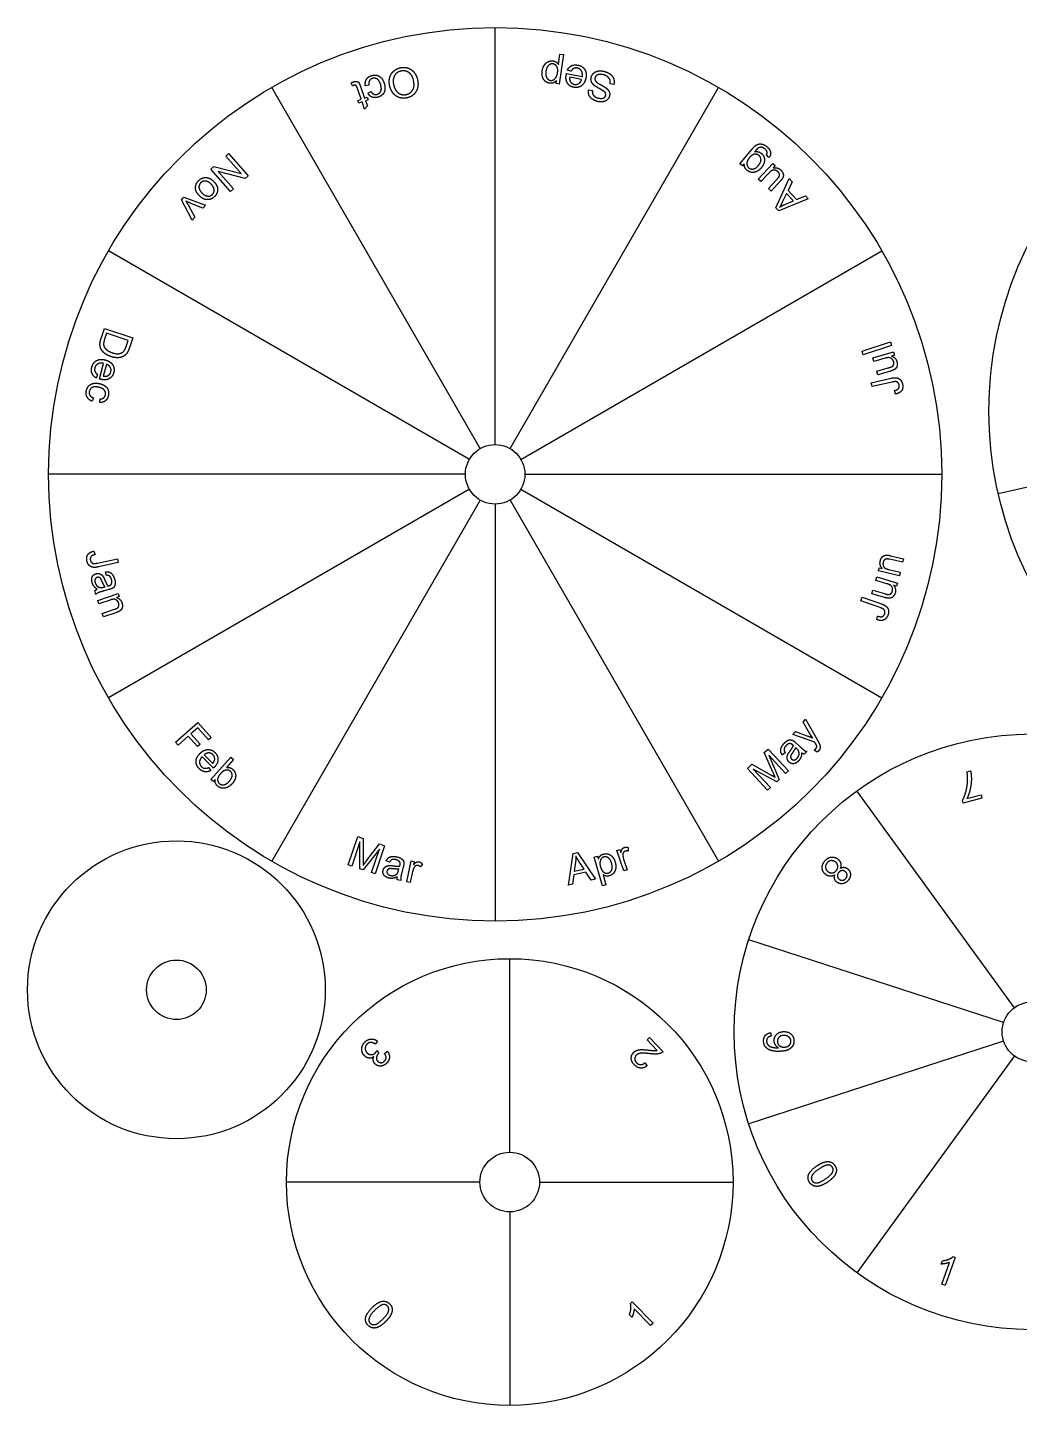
# Model space of a CAD drawing. Header units: millimetres. Extents: x 0 to 599, y -665 to 50.
# Drawn here: x 475.4 to 542, y -481.8 to -389.2 of the extents above; entities that cross this region are included whole.
import ezdxf

# ---------------------------------------------------------------- set-up
doc = ezdxf.new("R2010")
doc.units = ezdxf.units.MM
doc.header["$MEASUREMENT"] = 0
doc.layers.add('NEW WOOD 3MM v5_Sketch1', color=7, linetype='Continuous')

msp = doc.modelspace()

# ---------------------------------------------------------------- linework, layer by layer
at = {"layer": 'NEW WOOD 3MM v5_Sketch1', "color": 244, "true_color": 0x991b1e}
for p, q in [((506.821, -417.247), (506.821, -389.247)), ((511.07, -391.721), (511.169, -391.023)), ((511.412, -391.057), (511.131, -393.041)), ((511.169, -391.023), (511.412, -391.057)), ((511.912, -392.186), (511.67, -392.104)), ((497.243, -393.168), (497.138, -392.975)), ((497.775, -393.197), (498.053, -393.983)), ((498.338, -393.117), (498.098, -393.158)), ((510.91, -393.01), (510.936, -392.824)), ((511.131, -393.041), (510.91, -393.01)), ((511.618, -392.325), (512.677, -392.54)), ((512.623, -392.735), (511.831, -392.574)), ((514.795, -393.065), (514.548, -393.021)), ((505.821, -417.515), (491.821, -393.266)), ((497.822, -394.064), (497.54, -393.266)), ((497.59, -394.147), (497.822, -394.064)), ((497.653, -394.327), (497.59, -394.147)), ((498.053, -393.983), (498.222, -393.923)), ((498.286, -394.103), (498.116, -394.163)), ((498.222, -393.923), (498.286, -394.103)), ((498.274, -393.652), (498.492, -393.546)), ((507.821, -417.515), (521.821, -393.266)), ((513.108, -393.428), (513.358, -393.477)), ((497.886, -394.244), (497.653, -394.327)), ((498.055, -394.721), (497.886, -394.244)), ((498.236, -394.501), (498.055, -394.721)), ((498.116, -394.163), (498.236, -394.501)), ((488.72, -397.878), (488.91, -397.71)), ((488.91, -397.71), (490.232, -399.211)), ((523.27, -398.397), (524.068, -397.431)), ((525.216, -397.969), (525.054, -397.79)), ((487.728, -398.752), (487.932, -398.572)), ((489.05, -400.252), (487.728, -398.752)), ((487.932, -398.572), (489.759, -399.057)), ((489.759, -399.057), (488.72, -397.878)), ((523.445, -398.541), (523.27, -398.397)), ((523.556, -398.407), (523.445, -398.541)), ((524.496, -399.426), (525.484, -398.366)), ((525.484, -398.366), (525.644, -398.516)), ((525.644, -398.516), (525.499, -398.671)), ((490.029, -399.39), (488.202, -398.906)), ((488.202, -398.906), (489.24, -400.085)), ((490.232, -399.211), (490.029, -399.39)), ((524.676, -399.593), (524.496, -399.426)), ((525.205, -399.025), (524.676, -399.593)), ((525.176, -400.059), (525.724, -399.471)), ((525.968, -399.57), (525.356, -400.227)), ((525.679, -401.348), (526.574, -399.381)), ((526.781, -399.601), (526.5, -400.185)), ((526.574, -399.381), (526.781, -399.601)), ((489.24, -400.085), (489.05, -400.252)), ((525.356, -400.227), (525.176, -400.059)), ((526.399, -400.393), (526.138, -400.924)), ((526.863, -400.887), (526.399, -400.393)), ((526.5, -400.185), (527.073, -400.795)), ((527.073, -400.795), (527.664, -400.539)), ((527.664, -400.539), (527.857, -400.744)), ((485.752, -400.805), (485.904, -400.633)), ((486.475, -402.175), (485.752, -400.805)), ((485.904, -400.633), (487.355, -401.178)), ((486.193, -401.159), (486.642, -401.985)), ((487.183, -401.373), (486.327, -401.032)), ((487.355, -401.178), (487.183, -401.373)), ((525.874, -401.555), (525.679, -401.348)), ((527.857, -400.744), (525.874, -401.555)), ((526.286, -401.129), (526.863, -400.887)), ((486.642, -401.985), (486.475, -402.175)), ((505.089, -418.247), (480.84, -404.247)), ((508.553, -418.247), (532.802, -404.247)), ((480.347, -410.129), (480.58, -409.446)), ((480.58, -409.446), (482.473, -410.093)), ((480.718, -409.773), (480.58, -410.177)), ((482.164, -410.267), (480.718, -409.773)), ((482.028, -410.664), (482.164, -410.267)), ((482.473, -410.093), (482.25, -410.745)), ((531.474, -410.987), (533.373, -410.36)), ((533.45, -410.593), (531.551, -411.22)), ((533.373, -410.36), (533.45, -410.593)), ((531.551, -411.22), (531.474, -410.987)), ((532.202, -411.429), (533.595, -411.033)), ((532.269, -411.666), (532.202, -411.429)), ((533.015, -411.453), (532.269, -411.666)), ((533.655, -411.244), (533.45, -411.303)), ((533.595, -411.033), (533.655, -411.244)), ((480.113, -412.542), (480.018, -412.78)), ((480.235, -412.845), (480.513, -411.8)), ((480.704, -411.866), (480.496, -412.647)), ((532.456, -412.323), (533.229, -412.103)), ((532.523, -412.559), (532.456, -412.323)), ((533.386, -412.314), (532.523, -412.559)), ((532.087, -413.094), (533.417, -412.797)), ((532.145, -413.353), (532.087, -413.094)), ((533.489, -413.052), (532.145, -413.353)), ((479.832, -414.112), (479.753, -414.343)), ((480.27, -414.426), (480.283, -414.185)), ((533.725, -413.854), (533.641, -413.629)), ((563.05, -415.445), (540.627, -420.563)), ((504.821, -419.247), (476.821, -419.247)), ((508.821, -419.247), (536.821, -419.247)), ((505.089, -420.247), (480.84, -434.247)), ((505.821, -420.979), (491.821, -445.228)), ((507.821, -420.979), (521.821, -445.228)), ((508.553, -420.247), (532.802, -434.247)), ((506.821, -421.247), (506.821, -449.247)), ((479.87, -424.405), (479.953, -424.631)), ((480.099, -425.209), (481.446, -424.92)), ((481.502, -425.179), (480.169, -425.465)), ((481.446, -424.92), (481.502, -425.179)), ((532.574, -425.737), (532.623, -425.521)), ((532.623, -425.521), (532.824, -425.567)), ((534.193, -425.151), (533.334, -424.955)), ((533.38, -424.713), (534.248, -424.911)), ((534.248, -424.911), (534.193, -425.151)), ((480.686, -426.026), (480.653, -425.786)), ((532.399, -426.377), (532.468, -426.141)), ((533.144, -426.594), (532.399, -426.377)), ((532.468, -426.141), (533.859, -426.547)), ((533.986, -426.059), (532.574, -425.737)), ((533.269, -425.644), (534.041, -425.82)), ((534.041, -425.82), (533.986, -426.059)), ((479.998, -427.306), (479.93, -427.059)), ((480.124, -427.709), (481.495, -427.243)), ((480.525, -426.823), (480.612, -426.799)), ((480.878, -426.983), (480.562, -427.07)), ((481.566, -427.452), (481.371, -427.518)), ((481.495, -427.243), (481.566, -427.452)), ((532.138, -427.269), (532.207, -427.033)), ((533, -427.52), (532.138, -427.269)), ((532.207, -427.033), (532.979, -427.258)), ((533.797, -426.758), (533.593, -426.699)), ((533.859, -426.547), (533.797, -426.758)), ((480.203, -427.942), (480.124, -427.709)), ((480.952, -427.687), (480.203, -427.942)), ((480.424, -428.591), (481.258, -428.307)), ((531.396, -427.739), (531.484, -427.49)), ((532.694, -428.2), (531.396, -427.739)), ((531.484, -427.49), (532.769, -427.945)), ((480.503, -428.824), (480.424, -428.591)), ((481.346, -428.537), (480.503, -428.824)), ((532.467, -429.005), (532.516, -428.769)), ((527.516, -435.887), (527.673, -435.698)), ((527.673, -435.698), (528.453, -437.063)), ((485.345, -437.224), (486.85, -435.907)), ((486.847, -436.261), (486.381, -436.669)), ((486.381, -436.669), (486.999, -437.376)), ((487.561, -437.077), (486.847, -436.261)), ((486.85, -435.907), (487.739, -436.922)), ((526.824, -436.719), (526.993, -436.515)), ((526.993, -436.515), (527.831, -436.82)), ((527.967, -436.665), (527.516, -435.887)), ((485.519, -437.424), (485.345, -437.224)), ((486.203, -436.825), (485.519, -437.424)), ((486.821, -437.531), (486.203, -436.825)), ((486.999, -437.376), (486.821, -437.531)), ((487.739, -436.922), (487.561, -437.077)), ((528.292, -437.224), (526.824, -436.719)), ((527.067, -437.657), (527.001, -437.596)), ((527.018, -437.273), (527.258, -437.496)), ((487.888, -438.979), (487.127, -438.213)), ((487.279, -438.08), (487.849, -438.654)), ((487.724, -439.733), (489.057, -438.242)), ((489.24, -438.405), (488.765, -438.937)), ((489.057, -438.242), (489.24, -438.405)), ((524.906, -437.936), (525.168, -437.694)), ((525.499, -439.283), (524.906, -437.936)), ((525.168, -437.694), (526.525, -439.163)), ((526.338, -439.336), (525.202, -438.107)), ((525.202, -438.107), (525.911, -439.731)), ((526.305, -437.939), (526.117, -438.093)), ((527.755, -437.853), (527.58, -438.041)), ((528.45, -437.903), (528.255, -437.776)), ((487.566, -438.932), (487.722, -439.134)), ((523.766, -438.99), (524.059, -438.719)), ((525.124, -440.458), (523.766, -438.99)), ((524.059, -438.719), (525.368, -439.438)), ((525.736, -439.893), (524.155, -439.035)), ((524.155, -439.035), (525.311, -440.285)), ((526.525, -439.163), (526.338, -439.336)), ((538.519, -439.219), (538.764, -439.156)), ((487.894, -439.885), (487.724, -439.733)), ((488.015, -439.75), (487.894, -439.885)), ((525.311, -440.285), (525.124, -440.458)), ((525.911, -439.731), (525.736, -439.893)), ((541.703, -455.065), (531.123, -440.503)), ((538.271, -441.32), (538.223, -441.135)), ((539.525, -440.999), (538.271, -441.32)), ((538.517, -441.014), (539.466, -440.77)), ((539.466, -440.77), (539.525, -440.999)), ((496.947, -445.466), (497.588, -443.571)), ((497.734, -443.935), (497.189, -445.548)), ((497.588, -443.571), (497.965, -443.699)), ((497.737, -445.733), (497.734, -443.935)), ((497.965, -443.699), (497.96, -445.192)), ((498.159, -445.233), (499.058, -444.068)), ((499.058, -444.068), (499.396, -444.183)), ((499.05, -444.41), (497.963, -445.809)), ((498.513, -445.995), (499.05, -444.41)), ((499.396, -444.183), (498.755, -446.077)), ((511.739, -446.828), (512.073, -444.712)), ((512.073, -444.712), (512.352, -444.652)), ((512.352, -444.652), (513.57, -446.438)), ((513.483, -444.956), (513.699, -444.895)), ((514.029, -446.884), (513.483, -444.956)), ((513.699, -444.895), (513.75, -445.076)), ((514.997, -444.51), (515.206, -444.439)), ((515.459, -445.883), (514.997, -444.51)), ((515.206, -444.439), (515.276, -444.648)), ((515.758, -444.303), (515.75, -444.546)), ((497.189, -445.548), (496.947, -445.466)), ((497.963, -445.809), (497.737, -445.733)), ((499.724, -445.298), (499.5, -445.207)), ((500.336, -445.833), (500.359, -445.745)), ((500.651, -445.606), (500.569, -445.923)), ((500.883, -446.612), (501.174, -445.193)), ((501.276, -445.918), (501.123, -446.661)), ((501.174, -445.193), (501.391, -445.237)), ((501.391, -445.237), (501.347, -445.452)), ((501.936, -445.397), (501.807, -445.603)), ((512.92, -445.957), (512.102, -446.131)), ((512.225, -445.285), (512.132, -445.904)), ((512.132, -445.904), (512.795, -445.763)), ((512.795, -445.763), (512.476, -445.265)), ((513.275, -446.5), (512.92, -445.957)), ((515.45, -445.086), (515.692, -445.805)), ((515.692, -445.805), (515.459, -445.883)), ((498.755, -446.077), (498.513, -445.995)), ((500.494, -446.531), (500.245, -446.467)), ((501.123, -446.661), (500.883, -446.612)), ((512.014, -446.769), (511.739, -446.828)), ((512.102, -446.131), (512.014, -446.769)), ((513.57, -446.438), (513.275, -446.5)), ((514.266, -446.817), (514.029, -446.884)), ((514.073, -446.138), (514.266, -446.817)), ((540.977, -456.065), (523.858, -450.503)), ((507.803, -464.771), (507.803, -451.771)), ((517.024, -457.216), (517.196, -457.054)), ((517.196, -457.054), (518.102, -458.016)), ((525.33, -456.738), (525.361, -456.973)), ((498.908, -457.306), (498.762, -457.505)), ((498.875, -457.945), (499.011, -458.114)), ((499.383, -458.137), (499.585, -457.99)), ((517.697, -457.93), (517.024, -457.216)), ((540.977, -457.301), (523.858, -462.864)), ((516.876, -458.762), (517.03, -458.963)), ((541.703, -458.301), (531.123, -472.864)), ((505.803, -466.771), (492.803, -466.771)), ((509.803, -466.771), (522.803, -466.771)), ((507.803, -468.771), (507.803, -481.771)), ((537.737, -471.828), (537.06, -473.719)), ((537.588, -471.775), (537.737, -471.828)), ((536.794, -472.276), (536.874, -472.053)), ((536.829, -473.636), (537.356, -472.163)), ((537.06, -473.719), (536.829, -473.636)), ((515.91, -474.916), (516.024, -474.805)), ((516.024, -474.805), (517.427, -476.242)), ((517.252, -476.413), (516.158, -475.294)), ((516.014, -475.849), (515.848, -475.679)), ((517.427, -476.242), (517.252, -476.413))]:
    msp.add_line(p, q, dxfattribs=at)
at = {"layer": 'NEW WOOD 3MM v5_Sketch1', "color": 18, "true_color": 0x000000}
for centre, radius in [((506.821, -419.247), 30), ((565, -415), 25), ((506.821, -419.247), 2), ((542.879, -456.683), 20), ((485.406, -453.86), 10), ((485.406, -453.86), 2), ((542.879, -456.683), 2), ((507.803, -466.771), 2)]:
    msp.add_circle(centre, radius, dxfattribs=at)
at = {"layer": 'NEW WOOD 3MM v5_Sketch1'}
msp.add_circle((507.803, -466.771), 15, dxfattribs=at)
at = {"layer": 'NEW WOOD 3MM v5_Sketch1', "color": 244, "true_color": 0x991b1e}
for points in [[(499.737, -392.613), (499.802, -392.352), (499.993, -392.18)], [(499.993, -392.18), (500.184, -392.009), (500.438, -391.949)], [(500.49, -392.17), (500.199, -392.238), (500.059, -392.486)], [(500.438, -391.949), (500.713, -391.885), (500.96, -391.967)], [(501.013, -392.261), (500.776, -392.103), (500.49, -392.17)], [(500.96, -391.967), (501.208, -392.05), (501.373, -392.253)], [(501.332, -392.772), (501.249, -392.42), (501.013, -392.261)], [(501.373, -392.253), (501.538, -392.457), (501.598, -392.714)], [(510.004, -392.546), (509.957, -392.364), (509.986, -392.159)], [(509.986, -392.159), (510.017, -391.938), (510.121, -391.773)], [(510.121, -391.773), (510.225, -391.608), (510.389, -391.536)], [(510.234, -392.195), (510.195, -392.469), (510.289, -392.622)], [(510.41, -391.787), (510.275, -391.907), (510.234, -392.195)], [(510.389, -391.536), (510.553, -391.463), (510.719, -391.487)], [(510.707, -391.689), (510.545, -391.666), (510.41, -391.787)], [(510.96, -391.86), (510.866, -391.712), (510.707, -391.689)], [(510.719, -391.487), (510.84, -391.504), (510.93, -391.569)], [(510.834, -392.69), (510.974, -392.562), (511.014, -392.285)], [(510.93, -391.569), (511.019, -391.634), (511.07, -391.721)], [(511.014, -392.285), (511.053, -392.008), (510.96, -391.86)], [(511.67, -392.104), (511.773, -391.898), (511.957, -391.81)], [(512.106, -391.994), (511.998, -392.044), (511.912, -392.186)], [(511.957, -391.81), (512.14, -391.722), (512.387, -391.773)], [(512.346, -391.97), (512.213, -391.943), (512.106, -391.994)], [(512.617, -392.155), (512.524, -392.006), (512.346, -391.97)], [(512.387, -391.773), (512.699, -391.836), (512.842, -392.065)], [(512.677, -392.54), (512.711, -392.303), (512.617, -392.155)], [(512.842, -392.065), (512.986, -392.294), (512.916, -392.64)], [(513.447, -392.305), (513.572, -392.193), (513.758, -392.162)], [(513.758, -392.162), (513.944, -392.132), (514.15, -392.188)], [(514.15, -392.188), (514.412, -392.26), (514.569, -392.384)], [(497.138, -392.975), (497.228, -392.92), (497.305, -392.893)], [(497.342, -393.123), (497.303, -393.137), (497.243, -393.168)], [(497.305, -392.893), (497.431, -392.848), (497.515, -392.863)], [(497.427, -393.112), (497.393, -393.105), (497.342, -393.123)], [(497.483, -393.143), (497.46, -393.119), (497.427, -393.112)], [(497.54, -393.266), (497.505, -393.167), (497.483, -393.143)], [(497.515, -392.863), (497.598, -392.879), (497.65, -392.934)], [(497.65, -392.934), (497.701, -392.989), (497.775, -393.197)], [(498.098, -393.158), (498.063, -392.908), (498.177, -392.725)], [(498.177, -392.725), (498.291, -392.542), (498.518, -392.472)], [(498.375, -392.82), (498.309, -392.933), (498.338, -393.117)], [(498.58, -392.664), (498.442, -392.707), (498.375, -392.82)], [(498.518, -392.472), (498.803, -392.385), (499.032, -392.517)], [(498.898, -392.705), (498.752, -392.611), (498.58, -392.664)], [(499.13, -393.078), (499.044, -392.799), (498.898, -392.705)], [(499.032, -392.517), (499.262, -392.65), (499.369, -392.997)], [(499.143, -393.514), (499.214, -393.353), (499.13, -393.078)], [(499.369, -392.997), (499.438, -393.221), (499.415, -393.412)], [(499.741, -393.171), (499.672, -392.875), (499.737, -392.613)], [(499.977, -393.668), (499.809, -393.464), (499.741, -393.171)], [(500.059, -392.486), (499.919, -392.735), (500.007, -393.111)], [(500.007, -393.111), (500.063, -393.348), (500.184, -393.507)], [(501.281, -393.445), (501.434, -393.211), (501.332, -392.772)], [(501.598, -392.714), (501.712, -393.198), (501.515, -393.534)], [(510.178, -392.843), (510.051, -392.729), (510.004, -392.546)], [(510.489, -392.984), (510.305, -392.958), (510.178, -392.843)], [(510.289, -392.622), (510.382, -392.774), (510.539, -392.796)], [(510.736, -392.963), (510.629, -393.003), (510.489, -392.984)], [(510.539, -392.796), (510.694, -392.818), (510.834, -392.69)], [(510.936, -392.824), (510.842, -392.922), (510.736, -392.963)], [(511.673, -392.971), (511.532, -392.74), (511.604, -392.389)], [(511.604, -392.389), (511.608, -392.367), (511.618, -392.325)], [(512.099, -393.259), (511.814, -393.201), (511.673, -392.971)], [(511.831, -392.574), (511.81, -392.757), (511.867, -392.861)], [(511.867, -392.861), (511.954, -393.024), (512.137, -393.061)], [(512.618, -393.159), (512.393, -393.319), (512.099, -393.259)], [(512.137, -393.061), (512.303, -393.095), (512.438, -393.007)], [(512.438, -393.007), (512.574, -392.919), (512.623, -392.735)], [(512.916, -392.64), (512.843, -392.998), (512.618, -393.159)], [(513.285, -392.868), (513.237, -392.727), (513.28, -392.571)], [(513.28, -392.571), (513.322, -392.417), (513.447, -392.305)], [(513.48, -393.132), (513.333, -393.009), (513.285, -392.868)], [(513.874, -393.372), (513.582, -393.217), (513.48, -393.132)], [(513.531, -392.617), (513.507, -392.708), (513.541, -392.79)], [(513.631, -392.467), (513.556, -392.528), (513.531, -392.617)], [(513.541, -392.79), (513.575, -392.873), (513.684, -392.952)], [(513.83, -392.393), (513.706, -392.406), (513.631, -392.467)], [(513.684, -392.952), (513.753, -393.003), (514.001, -393.139)], [(514.1, -392.42), (513.954, -392.381), (513.83, -392.393)], [(514.001, -393.139), (514.25, -393.276), (514.341, -393.361)], [(514.38, -392.558), (514.264, -392.465), (514.1, -392.42)], [(514.534, -392.761), (514.496, -392.652), (514.38, -392.558)], [(514.548, -393.021), (514.571, -392.871), (514.534, -392.761)], [(514.569, -392.384), (514.725, -392.509), (514.784, -392.69)], [(514.784, -392.69), (514.843, -392.87), (514.795, -393.065)], [(498.558, -393.919), (498.379, -393.849), (498.274, -393.652)], [(498.492, -393.546), (498.567, -393.676), (498.672, -393.721)], [(498.962, -393.92), (498.736, -393.989), (498.558, -393.919)], [(498.672, -393.721), (498.776, -393.766), (498.893, -393.73)], [(498.893, -393.73), (499.071, -393.675), (499.143, -393.514)], [(499.267, -393.734), (499.141, -393.865), (498.962, -393.92)], [(499.415, -393.412), (499.393, -393.603), (499.267, -393.734)], [(500.391, -393.95), (500.144, -393.872), (499.977, -393.668)], [(500.184, -393.507), (500.306, -393.666), (500.484, -393.727)], [(500.907, -393.965), (500.637, -394.028), (500.391, -393.95)], [(500.484, -393.727), (500.661, -393.789), (500.854, -393.744)], [(500.854, -393.744), (501.128, -393.68), (501.281, -393.445)], [(501.515, -393.534), (501.319, -393.869), (500.907, -393.965)], [(513.12, -393.758), (513.068, -393.6), (513.108, -393.428)], [(513.317, -394.03), (513.172, -393.916), (513.12, -393.758)], [(513.676, -394.203), (513.462, -394.144), (513.317, -394.03)], [(513.358, -393.477), (513.328, -393.665), (513.416, -393.789)], [(513.416, -393.789), (513.505, -393.914), (513.727, -393.975)], [(513.727, -393.975), (513.959, -394.038), (514.088, -393.982)], [(514.221, -393.614), (514.166, -393.527), (513.874, -393.372)], [(514.343, -394.106), (514.225, -394.211), (514.048, -394.233)], [(514.088, -393.982), (514.217, -393.926), (514.25, -393.806)], [(514.25, -393.806), (514.278, -393.702), (514.221, -393.614)], [(514.341, -393.361), (514.459, -393.472), (514.498, -393.597)], [(514.5, -393.856), (514.46, -394.002), (514.343, -394.106)], [(514.498, -393.597), (514.537, -393.723), (514.5, -393.856)], [(514.048, -394.233), (513.871, -394.256), (513.676, -394.203)], [(524.245, -397.756), (524.074, -397.783), (523.897, -397.998)], [(524.068, -397.431), (524.283, -397.17), (524.426, -397.105)], [(524.547, -397.836), (524.417, -397.728), (524.245, -397.756)], [(524.479, -397.353), (524.416, -397.399), (524.264, -397.585)], [(524.264, -397.585), (524.509, -397.541), (524.695, -397.694)], [(524.426, -397.105), (524.569, -397.04), (524.736, -397.072)], [(524.697, -397.286), (524.582, -397.279), (524.479, -397.353)], [(524.683, -398.118), (524.679, -397.945), (524.547, -397.836)], [(524.695, -397.694), (524.925, -397.884), (524.914, -398.155)], [(524.944, -397.401), (524.812, -397.292), (524.697, -397.286)], [(524.736, -397.072), (524.904, -397.104), (525.072, -397.243)], [(525.093, -397.612), (525.066, -397.502), (524.944, -397.401)], [(525.054, -397.79), (525.113, -397.695), (525.093, -397.612)], [(525.072, -397.243), (525.272, -397.408), (525.321, -397.6)], [(525.321, -397.6), (525.37, -397.791), (525.216, -397.969)], [(523.75, -398.836), (523.552, -398.672), (523.556, -398.407)], [(523.897, -397.998), (523.728, -398.203), (523.733, -398.382)], [(523.733, -398.382), (523.738, -398.562), (523.866, -398.668)], [(523.866, -398.668), (523.992, -398.772), (524.165, -398.742)], [(524.165, -398.742), (524.338, -398.713), (524.505, -398.511)], [(524.711, -398.658), (524.579, -398.818), (524.409, -398.905)], [(524.505, -398.511), (524.687, -398.291), (524.683, -398.118)], [(524.914, -398.155), (524.903, -398.425), (524.711, -398.658)], [(525.499, -398.671), (525.791, -398.607), (526.003, -398.805)], [(486.712, -399.841), (486.761, -399.664), (486.895, -399.53)], [(486.895, -399.53), (487.109, -399.313), (487.379, -399.317)], [(487.038, -399.672), (486.91, -399.802), (486.923, -399.986)], [(487.352, -399.552), (487.168, -399.541), (487.038, -399.672)], [(487.733, -399.758), (487.535, -399.563), (487.352, -399.552)], [(487.379, -399.317), (487.65, -399.321), (487.911, -399.579)], [(487.911, -399.579), (488.197, -399.862), (488.177, -400.157)], [(524.069, -398.975), (523.899, -398.958), (523.75, -398.836)], [(524.409, -398.905), (524.24, -398.992), (524.069, -398.975)], [(525.427, -398.846), (525.332, -398.89), (525.205, -399.025)], [(525.633, -398.826), (525.523, -398.802), (525.427, -398.846)], [(525.823, -398.926), (525.742, -398.851), (525.633, -398.826)], [(525.724, -399.471), (525.855, -399.331), (525.889, -399.271)], [(525.921, -399.093), (525.904, -399.002), (525.823, -398.926)], [(525.889, -399.271), (525.939, -399.185), (525.921, -399.093)], [(526.113, -399.392), (526.075, -399.455), (525.968, -399.57)], [(526.003, -398.805), (526.097, -398.892), (526.145, -399.004)], [(526.182, -399.207), (526.17, -399.298), (526.113, -399.392)], [(526.145, -399.004), (526.193, -399.116), (526.182, -399.207)], [(486.717, -400.189), (486.662, -400.017), (486.712, -399.841)], [(486.971, -400.558), (486.772, -400.362), (486.717, -400.189)], [(486.923, -399.986), (486.937, -400.17), (487.139, -400.37)], [(487.489, -400.804), (487.216, -400.801), (486.971, -400.558)], [(487.139, -400.37), (487.331, -400.559), (487.515, -400.57)], [(487.971, -400.595), (487.761, -400.807), (487.489, -400.804)], [(487.515, -400.57), (487.699, -400.581), (487.827, -400.452)], [(487.944, -400.137), (487.931, -399.954), (487.733, -399.758)], [(487.827, -400.452), (487.956, -400.321), (487.944, -400.137)], [(488.177, -400.157), (488.16, -400.403), (487.971, -400.595)], [(486.047, -400.908), (486.111, -401.008), (486.193, -401.159)], [(486.327, -401.032), (486.188, -400.977), (486.047, -400.908)], [(526.138, -400.924), (526.02, -401.167), (525.934, -401.312)], [(525.934, -401.312), (526.1, -401.208), (526.286, -401.129)], [(480.293, -410.703), (480.262, -410.588), (480.275, -410.444)], [(480.275, -410.444), (480.288, -410.301), (480.347, -410.129)], [(480.406, -410.934), (480.324, -410.818), (480.293, -410.703)], [(480.515, -410.483), (480.513, -410.601), (480.555, -410.686)], [(480.58, -410.177), (480.516, -410.364), (480.515, -410.483)], [(480.555, -410.686), (480.613, -410.805), (480.747, -410.906)], [(481.879, -410.975), (481.952, -410.888), (482.028, -410.664)], [(482.25, -410.745), (482.175, -410.965), (482.108, -411.072)], [(479.729, -412.043), (479.811, -411.736), (480.048, -411.607)], [(480.048, -411.607), (480.286, -411.477), (480.627, -411.568)], [(480.637, -411.157), (480.488, -411.05), (480.406, -410.934)], [(480.627, -411.568), (480.98, -411.662), (481.127, -411.896)], [(481.002, -411.338), (480.787, -411.264), (480.637, -411.157)], [(480.747, -410.906), (480.88, -411.008), (481.095, -411.081)], [(481.478, -411.417), (481.255, -411.424), (481.002, -411.338)], [(481.095, -411.081), (481.391, -411.182), (481.584, -411.139)], [(481.878, -411.304), (481.7, -411.41), (481.478, -411.417)], [(481.584, -411.139), (481.777, -411.096), (481.879, -410.975)], [(482.108, -411.072), (482.015, -411.222), (481.878, -411.304)], [(533.299, -411.414), (533.194, -411.402), (533.015, -411.453)], [(533.484, -411.504), (533.403, -411.427), (533.299, -411.414)], [(533.45, -411.303), (533.733, -411.398), (533.812, -411.678)], [(533.596, -411.688), (533.565, -411.582), (533.484, -411.504)], [(533.593, -411.882), (533.626, -411.794), (533.596, -411.688)], [(533.812, -411.678), (533.848, -411.801), (533.831, -411.921)], [(479.741, -412.476), (479.664, -412.287), (479.729, -412.043)], [(480.018, -412.78), (479.818, -412.664), (479.741, -412.476)], [(479.924, -412.097), (479.889, -412.227), (479.933, -412.338)], [(480.125, -411.837), (479.971, -411.921), (479.924, -412.097)], [(479.933, -412.338), (479.977, -412.448), (480.113, -412.542)], [(480.513, -411.8), (480.279, -411.752), (480.125, -411.837)], [(480.496, -412.647), (480.677, -412.679), (480.785, -412.628)], [(480.964, -412.067), (480.885, -411.926), (480.704, -411.866)], [(480.785, -412.628), (480.952, -412.552), (481, -412.371)], [(481.196, -412.42), (481.121, -412.701), (480.883, -412.828)], [(481, -412.371), (481.044, -412.207), (480.964, -412.067)], [(481.127, -411.896), (481.274, -412.13), (481.196, -412.42)], [(533.229, -412.103), (533.414, -412.051), (533.474, -412.018)], [(533.603, -412.236), (533.537, -412.271), (533.386, -412.314)], [(533.474, -412.018), (533.561, -411.969), (533.593, -411.882)], [(533.757, -412.114), (533.7, -412.186), (533.603, -412.236)], [(533.831, -411.921), (533.814, -412.042), (533.757, -412.114)], [(479.354, -413.644), (479.414, -413.353), (479.641, -413.215)], [(479.741, -413.423), (479.588, -413.506), (479.552, -413.683)], [(479.641, -413.215), (479.868, -413.078), (480.223, -413.151)], [(480.179, -413.4), (479.893, -413.341), (479.741, -413.423)], [(480.567, -413.598), (480.461, -413.458), (480.179, -413.4)], [(480.223, -413.151), (480.453, -413.199), (480.61, -413.31)], [(480.298, -412.863), (480.276, -412.857), (480.235, -412.845)], [(480.883, -412.828), (480.644, -412.955), (480.298, -412.863)], [(480.61, -413.31), (480.766, -413.422), (480.82, -413.596)], [(533.417, -412.797), (533.662, -412.742), (533.81, -412.771)], [(533.74, -413.023), (533.657, -413.014), (533.489, -413.052)], [(533.641, -413.629), (533.863, -413.569), (533.928, -413.476)], [(533.883, -413.094), (533.822, -413.033), (533.74, -413.023)], [(533.81, -412.771), (533.957, -412.8), (534.057, -412.913)], [(533.965, -413.251), (533.943, -413.154), (533.883, -413.094)], [(533.928, -413.476), (533.994, -413.383), (533.965, -413.251)], [(534.057, -412.913), (534.156, -413.025), (534.195, -413.198)], [(534.195, -413.198), (534.252, -413.455), (534.135, -413.625)], [(479.411, -414.065), (479.306, -413.877), (479.354, -413.644)], [(479.753, -414.343), (479.516, -414.253), (479.411, -414.065)], [(479.552, -413.683), (479.523, -413.824), (479.59, -413.937)], [(479.59, -413.937), (479.657, -414.05), (479.832, -414.112)], [(480.641, -414.306), (480.494, -414.429), (480.27, -414.426)], [(480.283, -414.185), (480.433, -414.181), (480.522, -414.111)], [(480.522, -414.111), (480.612, -414.041), (480.637, -413.921)], [(480.637, -413.921), (480.674, -413.739), (480.567, -413.598)], [(480.836, -413.952), (480.789, -414.183), (480.641, -414.306)], [(480.82, -413.596), (480.874, -413.769), (480.836, -413.952)], [(534.135, -413.625), (534.018, -413.794), (533.725, -413.854)], [(479.395, -425.057), (479.34, -424.799), (479.459, -424.631)], [(479.459, -424.631), (479.577, -424.462), (479.87, -424.405)], [(479.953, -424.631), (479.731, -424.689), (479.664, -424.781)], [(532.95, -424.707), (533.037, -424.671), (533.144, -424.673)], [(533.144, -424.673), (533.213, -424.675), (533.38, -424.713)], [(479.531, -425.343), (479.432, -425.23), (479.395, -425.057)], [(479.777, -425.487), (479.629, -425.457), (479.531, -425.343)], [(479.664, -424.781), (479.597, -424.874), (479.626, -425.006)], [(479.626, -425.006), (479.647, -425.103), (479.706, -425.164)], [(479.706, -425.164), (479.766, -425.225), (479.849, -425.235)], [(480.169, -425.465), (479.924, -425.518), (479.777, -425.487)], [(479.849, -425.235), (479.931, -425.246), (480.099, -425.209)], [(532.824, -425.567), (532.626, -425.358), (532.694, -425.064)], [(532.694, -425.064), (532.723, -424.937), (532.793, -424.84)], [(532.793, -424.84), (532.863, -424.744), (532.95, -424.707)], [(532.889, -425.162), (532.855, -425.315), (532.926, -425.448)], [(532.971, -425.005), (532.911, -425.067), (532.889, -425.162)], [(532.926, -425.448), (532.998, -425.582), (533.269, -425.644)], [(533.109, -424.933), (533.03, -424.944), (532.971, -425.005)], [(533.334, -424.955), (533.188, -424.921), (533.109, -424.933)], [(479.744, -426.506), (479.68, -426.275), (479.759, -426.121)], [(479.861, -426.754), (479.782, -426.645), (479.744, -426.506)], [(479.759, -426.121), (479.837, -425.966), (480.012, -425.918)], [(479.95, -426.284), (479.907, -426.373), (479.945, -426.511)], [(479.945, -426.511), (479.982, -426.648), (480.071, -426.738)], [(480.088, -426.169), (479.993, -426.195), (479.95, -426.284)], [(480.012, -425.918), (480.115, -425.89), (480.212, -425.913)], [(480.21, -426.171), (480.15, -426.152), (480.088, -426.169)], [(480.312, -426.243), (480.269, -426.19), (480.21, -426.171)], [(480.212, -425.913), (480.31, -425.937), (480.382, -425.998)], [(480.416, -426.437), (480.355, -426.296), (480.312, -426.243)], [(480.382, -425.998), (480.454, -426.06), (480.507, -426.147)], [(480.612, -426.799), (480.524, -426.684), (480.416, -426.437)], [(480.507, -426.147), (480.544, -426.212), (480.6, -426.348)], [(480.6, -426.348), (480.713, -426.625), (480.798, -426.748)], [(480.653, -425.786), (480.811, -425.776), (480.922, -425.824)], [(480.925, -426.087), (480.845, -426.023), (480.686, -426.026)], [(480.922, -425.824), (481.033, -425.871), (481.12, -425.994)], [(481.051, -426.317), (481.005, -426.15), (480.925, -426.087)], [(481.045, -426.609), (481.101, -426.496), (481.051, -426.317)], [(481.12, -425.994), (481.207, -426.117), (481.257, -426.297)], [(481.257, -426.297), (481.306, -426.476), (481.295, -426.6)], [(480.089, -426.964), (479.941, -426.863), (479.861, -426.754)], [(479.93, -427.059), (479.993, -427.002), (480.089, -426.964)], [(480.149, -427.2), (480.066, -427.239), (479.998, -427.306)], [(480.071, -426.738), (480.16, -426.828), (480.278, -426.85)], [(480.562, -427.07), (480.232, -427.161), (480.149, -427.2)], [(480.278, -426.85), (480.369, -426.866), (480.525, -426.823)], [(480.798, -426.748), (480.847, -426.736), (480.86, -426.732)], [(480.86, -426.732), (481.005, -426.692), (481.045, -426.609)], [(481.093, -426.911), (481.036, -426.94), (480.878, -426.983)], [(481.234, -426.793), (481.185, -426.863), (481.093, -426.911)], [(481.295, -426.6), (481.283, -426.723), (481.234, -426.793)], [(532.979, -427.258), (533.163, -427.312), (533.232, -427.316)], [(533.405, -426.713), (533.322, -426.647), (533.144, -426.594)], [(533.232, -427.316), (533.331, -427.321), (533.405, -427.265)], [(533.514, -426.887), (533.487, -426.779), (533.405, -426.713)], [(533.405, -427.265), (533.479, -427.208), (533.51, -427.102)], [(533.585, -427.425), (533.507, -427.518), (533.42, -427.549)], [(533.51, -427.102), (533.541, -426.996), (533.514, -426.887)], [(533.699, -427.209), (533.663, -427.332), (533.585, -427.425)], [(533.593, -426.699), (533.781, -426.93), (533.699, -427.209)], [(481.346, -427.673), (481.215, -427.597), (480.952, -427.687)], [(481.258, -428.307), (481.4, -428.259), (481.461, -428.208)], [(481.528, -427.897), (481.477, -427.749), (481.346, -427.673)], [(481.371, -427.518), (481.649, -427.592), (481.746, -427.878)], [(481.461, -428.208), (481.523, -428.157), (481.541, -428.074)], [(481.541, -428.074), (481.559, -427.99), (481.528, -427.897)], [(481.715, -428.316), (481.66, -428.392), (481.568, -428.447)], [(481.779, -428.121), (481.77, -428.24), (481.715, -428.316)], [(481.746, -427.878), (481.788, -428.002), (481.779, -428.121)], [(532.921, -428.309), (532.856, -428.257), (532.694, -428.2)], [(532.769, -427.945), (533.005, -428.029), (533.115, -428.133)], [(533.005, -428.445), (532.986, -428.361), (532.921, -428.309)], [(533.224, -427.57), (533.151, -427.564), (533, -427.52)], [(533.115, -428.133), (533.225, -428.236), (533.249, -428.384)], [(533.249, -428.384), (533.273, -428.533), (533.213, -428.7)], [(533.42, -427.549), (533.334, -427.579), (533.224, -427.57)], [(481.568, -428.447), (481.508, -428.482), (481.346, -428.537)], [(532.936, -429.029), (532.746, -429.11), (532.467, -429.005)], [(532.516, -428.769), (532.735, -428.837), (532.84, -428.793)], [(532.84, -428.793), (532.945, -428.749), (532.991, -428.622)], [(533.213, -428.7), (533.125, -428.948), (532.936, -429.029)], [(532.991, -428.622), (533.024, -428.528), (533.005, -428.445)], [(528.157, -436.953), (528.053, -436.813), (527.967, -436.665)], [(526.008, -437.844), (525.99, -437.724), (526.049, -437.586)], [(526.049, -437.586), (526.109, -437.447), (526.236, -437.31)], [(526.361, -437.475), (526.242, -437.602), (526.231, -437.703)], [(526.236, -437.31), (526.362, -437.175), (526.473, -437.12)], [(526.612, -437.327), (526.487, -437.339), (526.361, -437.475)], [(526.473, -437.12), (526.584, -437.064), (526.67, -437.07)], [(526.814, -437.42), (526.704, -437.318), (526.612, -437.327)], [(526.624, -437.843), (526.8, -437.601), (526.86, -437.465)], [(526.67, -437.07), (526.756, -437.075), (526.844, -437.128)], [(527.001, -437.596), (526.95, -437.731), (526.795, -437.953)], [(526.86, -437.465), (526.824, -437.43), (526.814, -437.42)], [(526.844, -437.128), (526.899, -437.161), (527.018, -437.273)], [(527.258, -437.496), (527.509, -437.73), (527.586, -437.78)], [(527.831, -436.82), (527.992, -436.876), (528.157, -436.953)], [(528.324, -437.279), (528.313, -437.261), (528.292, -437.224)], [(528.417, -437.453), (528.403, -437.412), (528.324, -437.279)], [(528.361, -437.682), (528.414, -437.619), (528.424, -437.564)], [(528.424, -437.564), (528.435, -437.509), (528.417, -437.453)], [(528.453, -437.063), (528.58, -437.284), (528.618, -437.38)], [(528.659, -437.609), (528.649, -437.71), (528.574, -437.8)], [(528.618, -437.38), (528.67, -437.508), (528.659, -437.609)], [(486.725, -438.516), (486.733, -438.246), (486.984, -437.997)], [(486.941, -439.012), (486.717, -438.786), (486.725, -438.516)], [(487.127, -438.213), (486.967, -438.391), (486.962, -438.566)], [(486.984, -437.997), (487.243, -437.74), (487.519, -437.731)], [(487.584, -437.957), (487.423, -437.955), (487.279, -438.08)], [(487.519, -437.731), (487.795, -437.722), (488.006, -437.935)], [(487.865, -438.079), (487.746, -437.959), (487.584, -437.957)], [(487.849, -438.654), (487.968, -438.514), (487.979, -438.395)], [(487.979, -438.395), (487.997, -438.212), (487.865, -438.079)], [(488.201, -438.411), (488.19, -438.681), (487.935, -438.934)], [(488.006, -437.935), (488.211, -438.141), (488.201, -438.411)], [(526.117, -438.093), (526.026, -437.964), (526.008, -437.844)], [(526.231, -437.703), (526.219, -437.805), (526.305, -437.939)], [(526.457, -438.401), (526.426, -438.306), (526.44, -438.212)], [(526.44, -438.212), (526.455, -438.118), (526.502, -438.028)], [(526.566, -438.569), (526.488, -438.496), (526.457, -438.401)], [(526.502, -438.028), (526.537, -437.962), (526.624, -437.843)], [(526.685, -438.143), (526.662, -438.207), (526.678, -438.268)], [(526.678, -438.268), (526.693, -438.329), (526.74, -438.373)], [(526.795, -437.953), (526.708, -438.078), (526.685, -438.143)], [(526.74, -438.373), (526.812, -438.44), (526.91, -438.43)], [(527.207, -438.489), (527.044, -438.664), (526.872, -438.678)], [(526.91, -438.43), (527.009, -438.42), (527.106, -438.315)], [(527.22, -437.854), (527.186, -437.768), (527.067, -437.657)], [(527.106, -438.315), (527.203, -438.212), (527.233, -438.088)], [(527.357, -438.259), (527.306, -438.384), (527.207, -438.489)], [(527.233, -438.088), (527.263, -437.965), (527.22, -437.854)], [(527.416, -437.955), (527.408, -438.134), (527.357, -438.259)], [(527.58, -438.041), (527.498, -438.017), (527.416, -437.955)], [(527.586, -437.78), (527.663, -437.83), (527.755, -437.853)], [(528.255, -437.776), (528.323, -437.728), (528.361, -437.682)], [(528.574, -437.8), (528.528, -437.855), (528.45, -437.903)], [(487.321, -439.22), (487.119, -439.191), (486.941, -439.012)], [(486.962, -438.566), (486.958, -438.742), (487.086, -438.871)], [(487.086, -438.871), (487.181, -438.966), (487.298, -438.984)], [(487.298, -438.984), (487.416, -439.002), (487.566, -438.932)], [(487.722, -439.134), (487.522, -439.248), (487.321, -439.22)], [(487.935, -438.934), (487.92, -438.95), (487.888, -438.979)], [(488.382, -439.335), (488.209, -439.529), (488.184, -439.663)], [(488.739, -439.111), (488.559, -439.137), (488.382, -439.335)], [(489.04, -439.192), (488.92, -439.085), (488.739, -439.111)], [(488.765, -438.937), (489.011, -438.896), (489.191, -439.056)], [(488.958, -439.862), (489.147, -439.65), (489.153, -439.475)], [(489.153, -439.475), (489.159, -439.299), (489.04, -439.192)], [(489.191, -439.056), (489.29, -439.145), (489.344, -439.265)], [(489.344, -439.265), (489.397, -439.385), (489.389, -439.509)], [(525.368, -439.438), (525.55, -439.539), (525.639, -439.591)], [(525.639, -439.591), (525.59, -439.487), (525.499, -439.283)], [(526.872, -438.678), (526.699, -438.693), (526.566, -438.569)], [(538.565, -439.775), (538.574, -439.513), (538.519, -439.219)], [(538.764, -439.156), (538.818, -439.386), (538.816, -439.732)], [(488.173, -440.178), (487.981, -440.007), (488.015, -439.75)], [(488.638, -440.32), (488.365, -440.349), (488.173, -440.178)], [(488.184, -439.663), (488.144, -439.882), (488.292, -440.013)], [(488.292, -440.013), (488.412, -440.121), (488.593, -440.095)], [(488.593, -440.095), (488.773, -440.068), (488.958, -439.862)], [(489.159, -440.014), (488.911, -440.292), (488.638, -440.32)], [(489.322, -439.765), (489.263, -439.897), (489.159, -440.014)], [(489.389, -439.509), (489.382, -439.633), (489.322, -439.765)], [(538.456, -440.518), (538.554, -440.145), (538.565, -439.775)], [(538.816, -439.732), (538.813, -440.077), (538.729, -440.419)], [(538.223, -441.135), (538.358, -440.891), (538.456, -440.518)], [(538.729, -440.419), (538.646, -440.761), (538.517, -441.014)], [(499.5, -445.207), (499.57, -445.065), (499.666, -444.992)], [(499.666, -444.992), (499.762, -444.919), (499.912, -444.905)], [(499.912, -444.905), (500.063, -444.89), (500.244, -444.937)], [(500.244, -444.937), (500.423, -444.983), (500.525, -445.054)], [(512.25, -444.889), (512.253, -445.085), (512.225, -445.285)], [(512.476, -445.265), (512.33, -445.038), (512.25, -444.889)], [(513.75, -445.076), (513.796, -444.948), (513.877, -444.868)], [(513.877, -444.868), (513.958, -444.787), (514.094, -444.749)], [(514.124, -444.94), (513.973, -444.983), (513.897, -445.157)], [(514.094, -444.749), (514.273, -444.698), (514.435, -444.751)], [(514.424, -444.999), (514.276, -444.897), (514.124, -444.94)], [(514.646, -445.367), (514.571, -445.1), (514.424, -444.999)], [(514.435, -444.751), (514.598, -444.805), (514.715, -444.952)], [(514.715, -444.952), (514.832, -445.1), (514.888, -445.3)], [(515.276, -444.648), (515.307, -444.475), (515.36, -444.405)], [(515.36, -444.405), (515.412, -444.336), (515.493, -444.308)], [(515.441, -444.645), (515.396, -444.711), (515.397, -444.801)], [(515.397, -444.801), (515.4, -444.939), (515.45, -445.086)], [(515.563, -444.553), (515.486, -444.579), (515.441, -444.645)], [(515.493, -444.308), (515.611, -444.269), (515.758, -444.303)], [(515.75, -444.546), (515.648, -444.524), (515.563, -444.553)], [(528.963, -445.212), (529.151, -444.984), (529.402, -444.955)], [(529.402, -444.955), (529.653, -444.927), (529.855, -445.093)], [(497.96, -445.192), (497.959, -445.4), (497.956, -445.503)], [(497.956, -445.503), (498.023, -445.411), (498.159, -445.233)], [(499.346, -446.15), (499.251, -446.005), (499.296, -445.829)], [(499.296, -445.829), (499.323, -445.726), (499.391, -445.653)], [(499.391, -445.653), (499.46, -445.58), (499.55, -445.547)], [(499.552, -445.887), (499.527, -445.983), (499.583, -446.065)], [(499.55, -445.547), (499.639, -445.515), (499.741, -445.513)], [(499.614, -445.783), (499.568, -445.825), (499.552, -445.887)], [(499.727, -445.73), (499.66, -445.741), (499.614, -445.783)], [(499.896, -445.12), (499.801, -445.158), (499.724, -445.298)], [(499.947, -445.735), (499.795, -445.719), (499.727, -445.73)], [(499.741, -445.513), (499.815, -445.513), (499.961, -445.532)], [(500.159, -445.125), (499.991, -445.082), (499.896, -445.12)], [(500.359, -445.745), (500.216, -445.765), (499.947, -445.735)], [(499.961, -445.532), (500.258, -445.572), (500.406, -445.559)], [(500.409, -445.275), (500.338, -445.171), (500.159, -445.125)], [(500.237, -446.061), (500.296, -445.99), (500.336, -445.833)], [(500.406, -445.559), (500.42, -445.511), (500.424, -445.497)], [(500.424, -445.497), (500.461, -445.352), (500.409, -445.275)], [(500.569, -445.923), (500.484, -446.255), (500.477, -446.347)], [(500.525, -445.054), (500.626, -445.125), (500.663, -445.203)], [(500.695, -445.384), (500.691, -445.448), (500.651, -445.606)], [(500.663, -445.203), (500.699, -445.281), (500.695, -445.384)], [(501.374, -445.646), (501.307, -445.766), (501.276, -445.918)], [(501.347, -445.452), (501.461, -445.318), (501.541, -445.285)], [(501.49, -445.533), (501.418, -445.567), (501.374, -445.646)], [(501.642, -445.515), (501.563, -445.498), (501.49, -445.533)], [(501.541, -445.285), (501.621, -445.251), (501.705, -445.268)], [(501.807, -445.603), (501.73, -445.533), (501.642, -445.515)], [(501.705, -445.268), (501.826, -445.293), (501.936, -445.397)], [(513.897, -445.157), (513.821, -445.331), (513.897, -445.6)], [(513.897, -445.6), (513.973, -445.869), (514.118, -445.967)], [(514.419, -446.021), (514.576, -445.976), (514.651, -445.811)], [(514.651, -445.811), (514.725, -445.646), (514.646, -445.367)], [(514.92, -445.707), (514.892, -445.9), (514.771, -446.032)], [(514.888, -445.3), (514.949, -445.513), (514.92, -445.707)], [(528.794, -445.692), (528.775, -445.441), (528.963, -445.212)], [(529.012, -446.106), (528.814, -445.943), (528.794, -445.692)], [(529.117, -445.343), (529.005, -445.479), (529.02, -445.639)], [(529.02, -445.639), (529.034, -445.8), (529.169, -445.911)], [(529.293, -445.214), (529.189, -445.256), (529.117, -445.343)], [(529.169, -445.911), (529.306, -446.023), (529.471, -446.006)], [(529.505, -445.196), (529.397, -445.172), (529.293, -445.214)], [(529.471, -446.006), (529.635, -445.989), (529.748, -445.852)], [(529.693, -445.287), (529.612, -445.22), (529.505, -445.196)], [(529.842, -445.557), (529.826, -445.397), (529.693, -445.287)], [(529.748, -445.852), (529.858, -445.718), (529.842, -445.557)], [(529.855, -445.093), (530.005, -445.217), (530.044, -445.377)], [(530.119, -445.859), (529.991, -445.872), (529.898, -445.985)], [(530.044, -445.377), (530.083, -445.538), (530.003, -445.709)], [(530.003, -445.709), (530.144, -445.627), (530.271, -445.636)], [(530.356, -445.936), (530.246, -445.845), (530.119, -445.859)], [(530.271, -445.636), (530.398, -445.645), (530.509, -445.737)], [(530.463, -446.144), (530.453, -446.015), (530.356, -445.936)], [(530.509, -445.737), (530.678, -445.875), (530.693, -446.091)], [(499.673, -446.354), (499.441, -446.294), (499.346, -446.15)], [(499.583, -446.065), (499.639, -446.146), (499.777, -446.182)], [(499.947, -446.375), (499.813, -446.39), (499.673, -446.354)], [(499.777, -446.182), (499.915, -446.217), (500.037, -446.185)], [(500.242, -446.282), (500.081, -446.36), (499.947, -446.375)], [(500.037, -446.185), (500.16, -446.152), (500.237, -446.061)], [(500.245, -446.467), (500.227, -446.384), (500.242, -446.282)], [(500.477, -446.347), (500.469, -446.439), (500.494, -446.531)], [(514.263, -446.221), (514.155, -446.197), (514.073, -446.138)], [(514.118, -445.967), (514.264, -446.065), (514.419, -446.021)], [(514.489, -446.211), (514.371, -446.244), (514.263, -446.221)], [(514.771, -446.032), (514.651, -446.165), (514.489, -446.211)], [(529.319, -446.235), (529.155, -446.224), (529.012, -446.106)], [(529.647, -446.142), (529.484, -446.246), (529.319, -446.235)], [(529.629, -446.414), (529.596, -446.292), (529.647, -446.142)], [(529.769, -446.624), (529.662, -446.536), (529.629, -446.414)], [(530.156, -446.737), (529.938, -446.763), (529.769, -446.624)], [(529.898, -445.985), (529.808, -446.094), (529.819, -446.221)], [(529.819, -446.221), (529.831, -446.348), (529.931, -446.43)], [(529.931, -446.43), (530.035, -446.516), (530.165, -446.503)], [(530.542, -446.508), (530.375, -446.71), (530.156, -446.737)], [(530.165, -446.503), (530.296, -446.489), (530.384, -446.382)], [(530.384, -446.382), (530.474, -446.273), (530.463, -446.144)], [(530.693, -446.091), (530.708, -446.307), (530.542, -446.508)], [(524.856, -457.319), (524.847, -457.085), (524.971, -456.931)], [(524.971, -456.931), (525.096, -456.777), (525.33, -456.738)], [(525.361, -456.973), (525.196, -457.01), (525.124, -457.097)], [(525.567, -457.285), (525.558, -457.037), (525.731, -456.858)], [(525.731, -456.858), (525.904, -456.679), (526.199, -456.668)], [(525.895, -457.048), (525.78, -457.167), (525.786, -457.336)], [(526.2, -456.92), (526.009, -456.928), (525.895, -457.048)], [(526.199, -456.668), (526.503, -456.656), (526.695, -456.828)], [(526.551, -457.028), (526.413, -456.912), (526.2, -456.92)], [(526.696, -457.308), (526.689, -457.144), (526.551, -457.028)], [(526.695, -456.828), (526.887, -457), (526.898, -457.27)], [(497.858, -457.848), (497.859, -457.584), (498.062, -457.373)], [(498.046, -458.293), (497.857, -458.112), (497.858, -457.848)], [(498.062, -457.373), (498.244, -457.184), (498.478, -457.167)], [(498.207, -457.515), (498.087, -457.64), (498.091, -457.809)], [(498.091, -457.809), (498.095, -457.979), (498.223, -458.102)], [(498.445, -457.401), (498.308, -457.41), (498.207, -457.515)], [(498.762, -457.505), (498.582, -457.391), (498.445, -457.401)], [(498.478, -457.167), (498.711, -457.15), (498.908, -457.306)], [(498.774, -458.089), (498.822, -458.039), (498.875, -457.945)], [(499.585, -457.99), (499.732, -458.193), (499.719, -458.403)], [(516.14, -458.053), (516.228, -457.97), (516.346, -457.926)], [(516.346, -457.926), (516.464, -457.883), (516.635, -457.878)], [(516.635, -457.878), (516.807, -457.873), (517.151, -457.912)], [(517.151, -457.912), (517.438, -457.945), (517.529, -457.946)], [(517.529, -457.946), (517.62, -457.946), (517.697, -457.93)], [(524.989, -457.7), (524.864, -457.54), (524.856, -457.319)], [(525.345, -457.934), (525.114, -457.859), (524.989, -457.7)], [(525.124, -457.097), (525.053, -457.185), (525.058, -457.317)], [(525.058, -457.317), (525.062, -457.43), (525.117, -457.513)], [(525.117, -457.513), (525.172, -457.596), (525.261, -457.648)], [(525.261, -457.648), (525.35, -457.699), (525.498, -457.73)], [(525.958, -457.993), (525.575, -458.008), (525.345, -457.934)], [(525.498, -457.73), (525.647, -457.761), (525.8, -457.755)], [(525.651, -457.558), (525.573, -457.433), (525.567, -457.285)], [(525.849, -457.752), (525.729, -457.683), (525.651, -457.558)], [(525.786, -457.336), (525.793, -457.507), (525.916, -457.612)], [(525.8, -457.755), (525.816, -457.754), (525.849, -457.752)], [(525.916, -457.612), (526.04, -457.717), (526.251, -457.709)], [(526.517, -457.888), (526.326, -457.979), (525.958, -457.993)], [(526.251, -457.709), (526.463, -457.701), (526.582, -457.583)], [(526.807, -457.631), (526.708, -457.796), (526.517, -457.888)], [(526.582, -457.583), (526.702, -457.466), (526.696, -457.308)], [(526.898, -457.27), (526.905, -457.465), (526.807, -457.631)], [(498.347, -458.446), (498.186, -458.427), (498.046, -458.293)], [(498.223, -458.102), (498.345, -458.219), (498.5, -458.215)], [(498.66, -458.365), (498.508, -458.465), (498.347, -458.446)], [(498.5, -458.215), (498.656, -458.212), (498.774, -458.089)], [(498.639, -458.631), (498.611, -458.507), (498.66, -458.365)], [(498.761, -458.844), (498.668, -458.755), (498.639, -458.631)], [(498.998, -458.971), (498.86, -458.939), (498.761, -458.844)], [(498.845, -458.401), (498.817, -458.548), (498.94, -458.666)], [(498.982, -458.141), (498.873, -458.254), (498.845, -458.401)], [(498.94, -458.666), (499.037, -458.76), (499.165, -458.755)], [(499.011, -458.114), (498.992, -458.13), (498.982, -458.141)], [(499.165, -458.755), (499.292, -458.751), (499.392, -458.647)], [(499.541, -458.783), (499.428, -458.901), (499.282, -458.951)], [(499.493, -458.412), (499.494, -458.281), (499.383, -458.137)], [(499.392, -458.647), (499.491, -458.544), (499.493, -458.412)], [(499.719, -458.403), (499.706, -458.612), (499.541, -458.783)], [(515.967, -458.446), (515.968, -458.214), (516.14, -458.053)], [(516.164, -458.887), (515.966, -458.678), (515.967, -458.446)], [(516.583, -459.116), (516.359, -459.095), (516.164, -458.887)], [(516.309, -458.24), (516.203, -458.34), (516.202, -458.485)], [(516.202, -458.485), (516.2, -458.63), (516.315, -458.752)], [(516.603, -458.121), (516.411, -458.145), (516.309, -458.24)], [(516.315, -458.752), (516.437, -458.881), (516.587, -458.885)], [(516.587, -458.885), (516.738, -458.89), (516.876, -458.762)], [(517.213, -458.151), (516.795, -458.097), (516.603, -458.121)], [(517.654, -458.177), (517.483, -458.186), (517.213, -458.151)], [(517.959, -458.112), (517.826, -458.168), (517.654, -458.177)], [(518.102, -458.016), (518.04, -458.079), (517.959, -458.112)], [(499.282, -458.951), (499.136, -459.002), (498.998, -458.971)], [(517.03, -458.963), (516.807, -459.138), (516.583, -459.116)], [(527.951, -466.802), (527.789, -466.563), (527.868, -466.31)], [(527.868, -466.31), (527.963, -466.006), (528.429, -465.689)], [(528.571, -465.898), (528.163, -466.175), (528.093, -466.362)], [(528.429, -465.689), (528.723, -465.49), (528.943, -465.429)], [(529.201, -465.624), (528.979, -465.622), (528.571, -465.898)], [(528.943, -465.429), (529.163, -465.368), (529.341, -465.421)], [(529.02, -466.56), (529.429, -466.283), (529.498, -466.096)], [(529.471, -465.767), (529.376, -465.627), (529.201, -465.624)], [(529.341, -465.421), (529.518, -465.475), (529.641, -465.655)], [(529.498, -466.096), (529.568, -465.909), (529.471, -465.767)], [(529.704, -466.196), (529.647, -466.33), (529.527, -466.466)], [(529.641, -465.655), (529.731, -465.789), (529.746, -465.925)], [(529.746, -465.925), (529.76, -466.062), (529.704, -466.196)], [(528.253, -467.037), (528.074, -466.984), (527.951, -466.802)], [(528.093, -466.362), (528.023, -466.549), (528.118, -466.689)], [(528.118, -466.689), (528.213, -466.829), (528.413, -466.832)], [(528.651, -467.028), (528.431, -467.089), (528.253, -467.037)], [(528.413, -466.832), (528.613, -466.836), (529.02, -466.56)], [(529.162, -466.769), (528.87, -466.966), (528.651, -467.028)], [(529.527, -466.466), (529.408, -466.602), (529.162, -466.769)], [(537.292, -471.953), (537.484, -471.875), (537.588, -471.775)], [(537.08, -472.244), (536.916, -472.275), (536.794, -472.276)], [(536.874, -472.053), (537.101, -472.031), (537.292, -471.953)], [(537.356, -472.163), (537.244, -472.213), (537.08, -472.244)], [(498.113, -475.932), (498.147, -475.615), (498.543, -475.214)], [(498.723, -475.391), (498.377, -475.742), (498.344, -475.939)], [(498.543, -475.214), (498.792, -474.962), (498.996, -474.859)], [(499.287, -475), (499.069, -475.041), (498.723, -475.391)], [(498.996, -474.859), (499.2, -474.756), (499.385, -474.774)], [(499.58, -475.088), (499.46, -474.969), (499.287, -475)], [(499.292, -475.953), (499.639, -475.601), (499.671, -475.405)], [(499.385, -474.774), (499.57, -474.792), (499.725, -474.945)], [(499.671, -475.405), (499.703, -475.208), (499.58, -475.088)], [(499.725, -474.945), (499.839, -475.058), (499.88, -475.189)], [(499.892, -475.463), (499.862, -475.606), (499.771, -475.762)], [(499.88, -475.189), (499.921, -475.321), (499.892, -475.463)], [(515.848, -475.679), (515.927, -475.466), (515.941, -475.26)], [(515.941, -475.26), (515.955, -475.053), (515.91, -474.916)], [(516.158, -475.294), (516.154, -475.417), (516.11, -475.578)], [(498.29, -476.399), (498.085, -476.195), (498.113, -475.932)], [(498.632, -476.57), (498.447, -476.553), (498.29, -476.399)], [(498.344, -475.939), (498.312, -476.136), (498.432, -476.255)], [(498.432, -476.255), (498.553, -476.374), (498.75, -476.338)], [(499.021, -476.484), (498.817, -476.587), (498.632, -476.57)], [(498.75, -476.338), (498.947, -476.303), (499.292, -475.953)], [(499.471, -476.13), (499.224, -476.381), (499.021, -476.484)], [(499.771, -475.762), (499.68, -475.919), (499.471, -476.13)], [(516.11, -475.578), (516.066, -475.739), (516.014, -475.849)]]:
    msp.add_open_spline(points, degree=2, dxfattribs=at)

doc.saveas('drawing.dxf')
